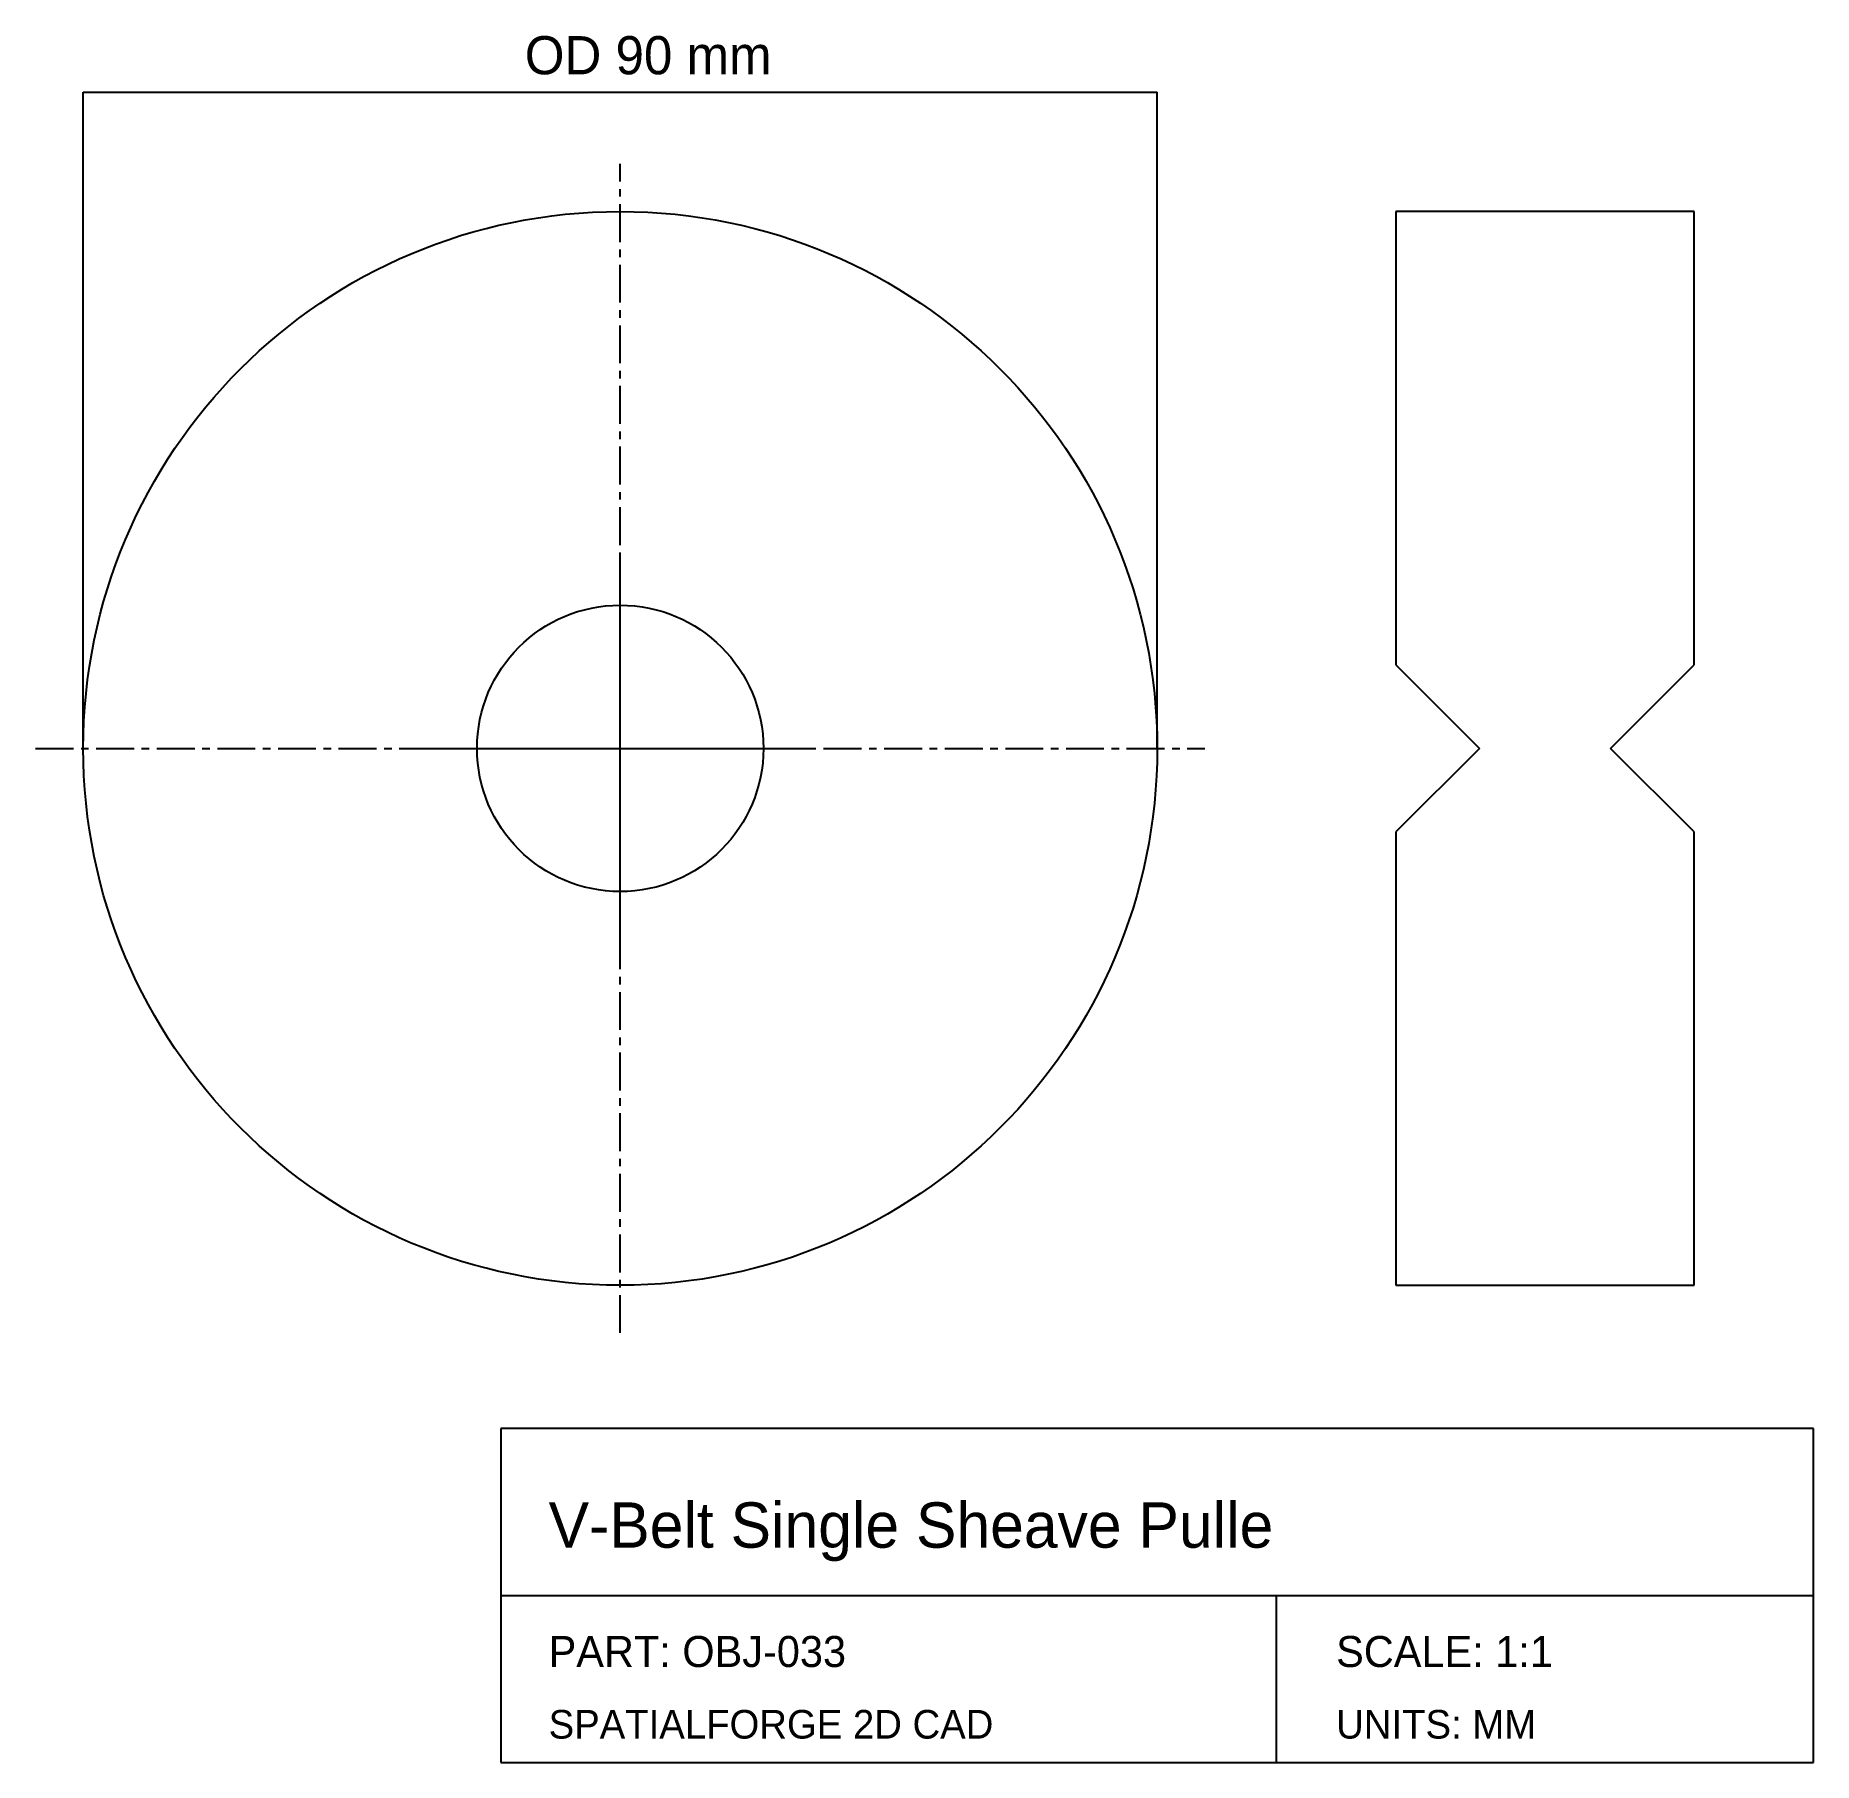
# Model space of a CAD drawing. Header units: millimetres. Extents: x 6 to 155, y -30 to 115.
import ezdxf

# ---------------------------------------------------------------- set-up
doc = ezdxf.new("R2010")
doc.units = ezdxf.units.MM
doc.linetypes.add('CENTER', pattern=[5.08, 3.175, -0.635, 0.635, -0.635])
for name, color, linetype in [('CENTER', 1, 'CENTER'), ('DIM', 3, 'CONTINUOUS'), ('TITLE', 5, 'CONTINUOUS'), ('VISIBLE', 7, 'CONTINUOUS')]:
    doc.layers.add(name, color=color, linetype=linetype)

msp = doc.modelspace()

# ---------------------------------------------------------------- linework, layer by layer
at = {"layer": 'CENTER', "linetype": 'CENTER'}
for p, q in [((55, 6), (55, 104)), ((55, 39), (55, 71)), ((6, 55), (104, 55)), ((39, 55), (71, 55))]:
    msp.add_line(p, q, dxfattribs=at)
at = {"layer": 'DIM'}
for p, q in [((10, 55), (10, 110)), ((10, 110), (100, 110)), ((100, 55), (100, 110))]:
    msp.add_line(p, q, dxfattribs=at)
at = {"layer": 'TITLE', "linetype": 'CONTINUOUS'}
for p, q in [((155, -2), (45, -2)), ((45, -2), (45, -30)), ((155, -30), (155, -2)), ((45, -30), (155, -30))]:
    msp.add_line(p, q, dxfattribs=at)
at = {"layer": 'TITLE'}
for p, q in [((45, -16), (155, -16)), ((110, -30), (110, -16))]:
    msp.add_line(p, q, dxfattribs=at)
at = {"layer": 'VISIBLE', "linetype": 'CONTINUOUS'}
for p, q in [((145, 100), (120, 100)), ((120, 100), (120, 62)), ((145, 62), (145, 100)), ((120, 62), (127, 55)), ((138, 55), (145, 62)), ((127, 55), (120, 48)), ((145, 48), (138, 55)), ((120, 48), (120, 10)), ((145, 10), (145, 48)), ((120, 10), (145, 10))]:
    msp.add_line(p, q, dxfattribs=at)
at = {"layer": 'VISIBLE'}
for radius in [45, 12]:
    msp.add_circle((55, 55), radius, dxfattribs=at)

# ---------------------------------------------------------------- texts
at = {"layer": 'DIM'}
msp.add_text('OD 90 mm', height=3.2, dxfattribs=at).set_placement((47, 111.5))
at = {"layer": 'TITLE'}
for s, height, p in [('V-Belt Single Sheave Pulle', 3.8, (49, -12)), ('PART: OBJ-033', 2.6, (49, -22)), ('SCALE: 1:1', 2.6, (115, -22)), ('SPATIALFORGE 2D CAD', 2.4, (49, -28)), ('UNITS: MM', 2.4, (115, -28))]:
    msp.add_text(s, height=height, dxfattribs=at).set_placement(p)

doc.saveas('drawing.dxf')
